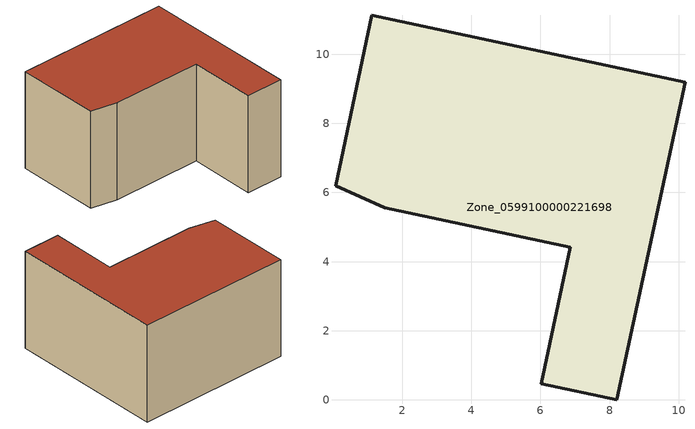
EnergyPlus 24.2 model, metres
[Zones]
Zone_0599100000221698
 floor ground (C_G): 0.07,6.2 1.12,11.13 10.18,9.19 8.21,0 6.02,0.47 6.86,4.41 1.5,5.55 z0
 wall outside (C_F): 6.86,4.41 6.02,0.47 8.21,0 10.18,9.19 1.12,11.13 0.07,6.2 1.5,5.55 6.86,4.41 z0:5.96
 roof outside (C_R): 1.5,5.55 6.86,4.41 6.02,0.47 8.21,0 10.18,9.19 1.12,11.13 0.07,6.2 z5.96
[BUILDING]
Pand.0599100000221698: North Axis=0; Terrain=City; Loads Convergence Tolerance Value=0.04; Temperature Convergence Tolerance Value=0.4; Solar Distribution=FullExterior; Maximum Number of Warmup Days=25; Minimum Number of Warmup Days=1
[Site:Location]
Rotterdam.The.Hague.AP_ZH_NLD Design_Conditions: Latitude=51.96; Longitude=4.45; Time Zone=1; Elevation=-4.5
[SITE:GROUNDTEMPERATURE:BUILDINGSURFACE]
18, 18, 18, 18, 18, 18, 18, 18, 18, 18, 18, 18
[MATERIAL] Thermal Absorptance=0.9; Solar Absorptance=0.7; Visible Absorptance=0.7
Name | Roughness | Thickness | Conductivity | Density | Specific Heat
G.TC.1975-1991 | MediumSmooth | 0.15 | 0.288461 | 540 | 1210
F.TC.1975-1991 | Rough | 0.3 | 0.230769 | 1920 | 840
R.TC.1975-1991 | MediumRough | 0.2 | 0.153846 | 1500 | 1000
[CONSTRUCTION]
C_G: G.TC.1975-1991
C_F: F.TC.1975-1991
C_R: R.TC.1975-1991
[ZONE]
Zone_0599100000221698: Type=1; Multiplier=1; Ceiling Height=Autocalculate; Volume=Autocalculate; Floor Area=autocalculate; Part of Total Floor Area=Yes
[ZONEINFILTRATION:DESIGNFLOWRATE]
Infil_Zone_0599100000221698: Zone or ZoneList or Space or SpaceList=Zone_0599100000221698; Schedule=AlwaysOn; Design Flow Rate Calculation Method=Flow/Area; Flow Rate per Floor Area=0.003; Constant Term Coefficient=1; Temperature Term Coefficient=0; Velocity Term Coefficient=0; Velocity Squared Term Coefficient=0
[HVACTEMPLATE:ZONE:IDEALLOADSAIRSYSTEM]
Zone_0599100000221698: Maximum Heating Supply Air Temperature=50; Minimum Cooling Supply Air Temperature=13; Maximum Heating Supply Air Humidity Ratio=0.0156; Minimum Cooling Supply Air Humidity Ratio=0.0077; Heating Limit=NoLimit; Cooling Limit=NoLimit; Dehumidification Control Type=ConstantSensibleHeatRatio; Cooling Sensible Heat Ratio=0.7; Dehumidification Setpoint=60; Humidification Control Type=None; Humidification Setpoint=30; Outdoor Air Method=None; Outdoor Air Flow Rate per Person=0.00944; Outdoor Air Flow Rate per Zone Floor Area=0; Outdoor Air Flow Rate per Zone=0; Demand Controlled Ventilation Type=None; Outdoor Air Economizer Type=NoEconomizer; Heat Recovery Type=None; Sensible Heat Recovery Effectiveness=0.7; Latent Heat Recovery Effectiveness=0.65
[ZONECONTROL:THERMOSTAT]
ThermostatControl_Zone_0599100000221698: Zone or ZoneList=Zone_0599100000221698; Control Type Schedule=DualSetpointControlType; Control 1=Thermostat_Zone_0599100000221698; Temperature Difference Between Cutout And Setpoint=0
[THERMOSTATSETPOINT:DUALSETPOINT]
Thermostat_Zone_0599100000221698: Heating Setpoint Temperature Schedule=HeatingSetpoint_Zone_0599100000221698; Cooling Setpoint Temperature Schedule=CoolingSetpoint_Zone_0599100000221698
[SCHEDULE:COMPACT]
HeatingSetpoint_Zone_0599100000221698: Through: 12/31, For: AllDays, Until: 24:00, 21
CoolingSetpoint_Zone_0599100000221698: Through: 12/31, For: AllDays, Until: 24:00, 24
DualSetpointControlType: Through: 12/31, For: AllDays, Until: 24:00, 4
AlwaysOn: Through: 12/31, For: AllDays, Until: 24:00, 1
